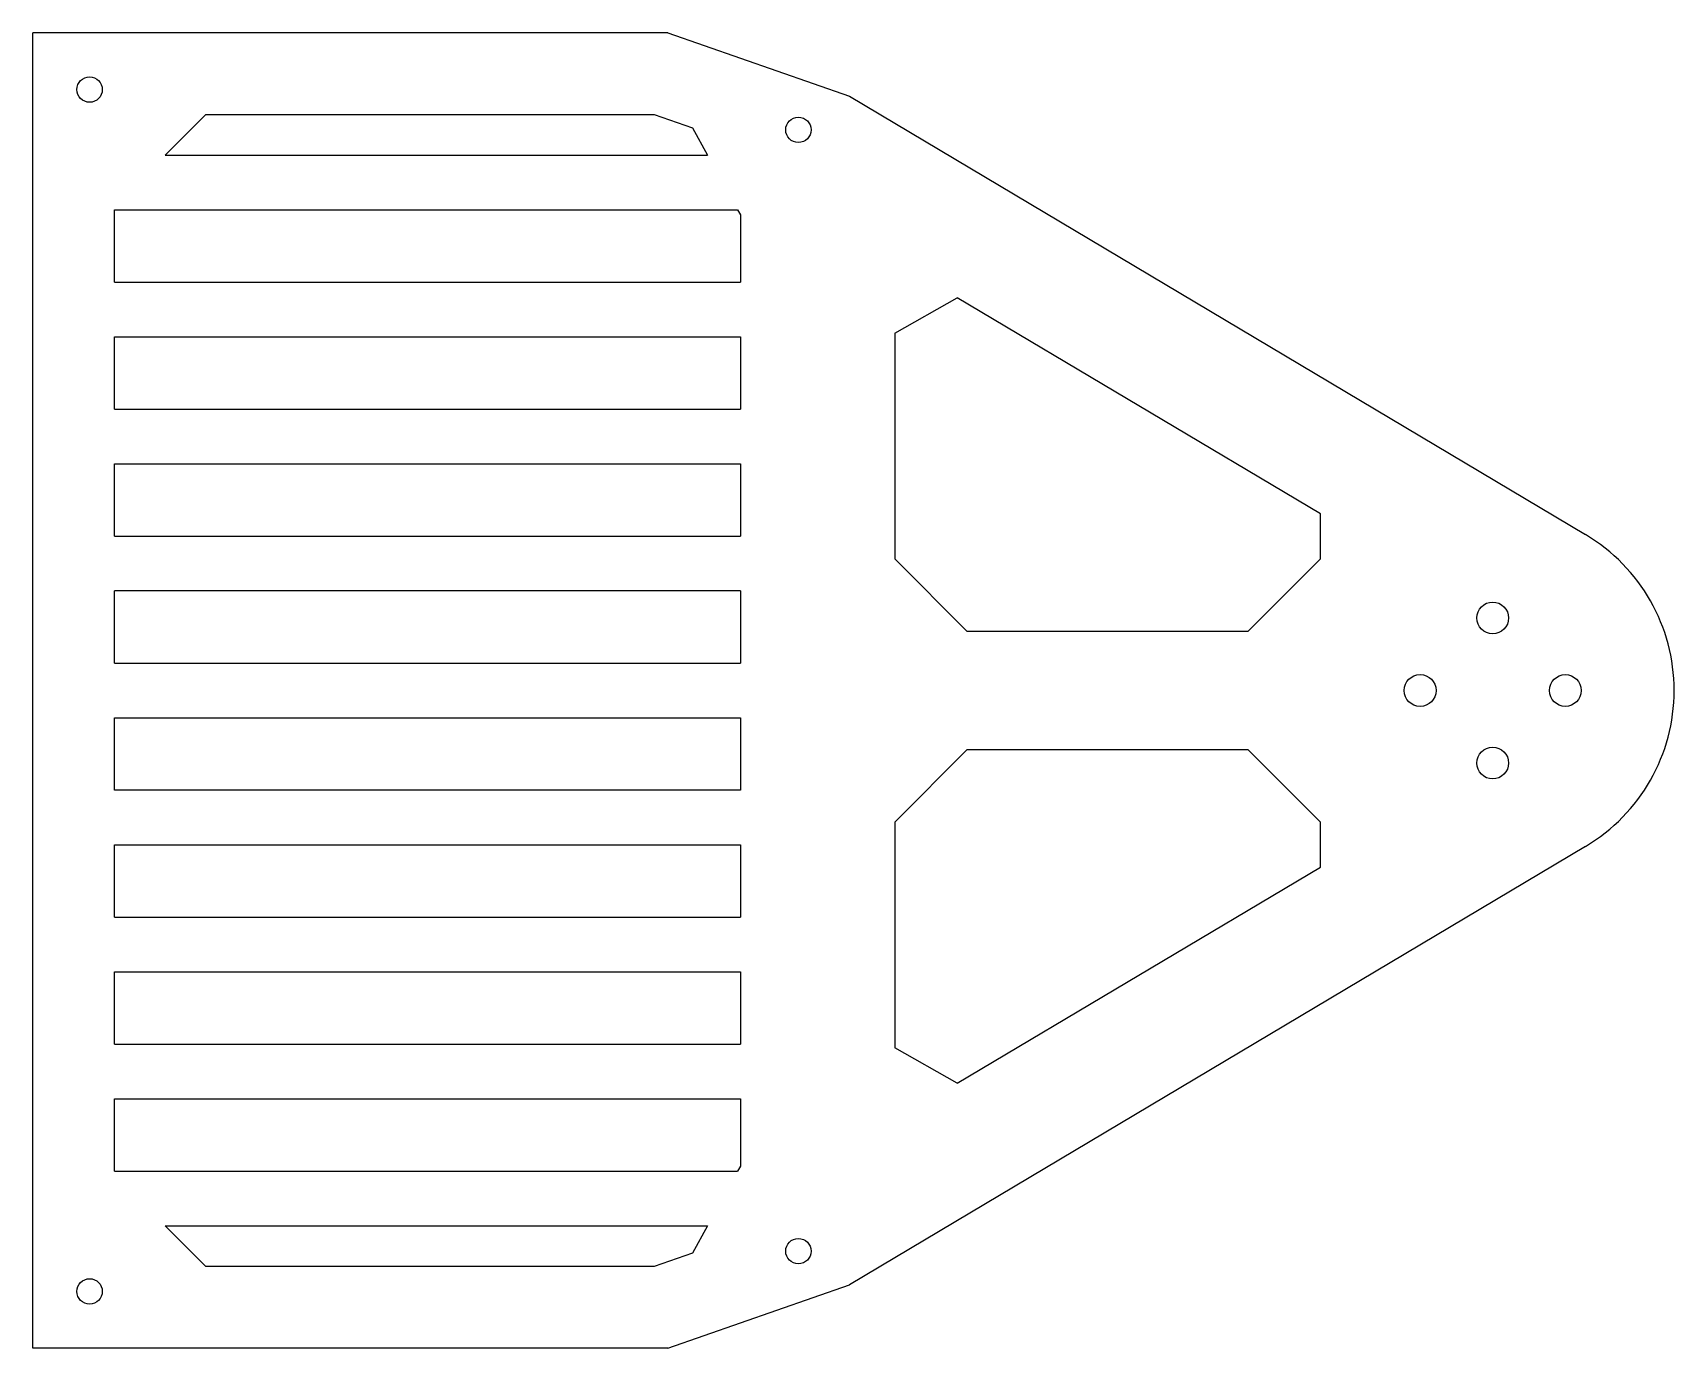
# Model space of a CAD drawing. Extents: x -45 to 136, y -72 to 72.
import ezdxf

# ---------------------------------------------------------------- set-up
doc = ezdxf.new("R2010")
doc.units = 0
doc.header["$MEASUREMENT"] = 0
doc.layers.add('VISIBLE', color=7, linetype='CONTINUOUS')

msp = doc.modelspace()

# ---------------------------------------------------------------- linework, layer by layer
at = {"layer": 'VISIBLE'}
for p, q in [((25, 72.5), (-45, 72.5)), ((-45, -72.5), (-45, 72.5)), ((25, 72.5), (45, 65.5)), ((45, 65.5), (126.14, 17.18)), ((-30.43, 59), (-25.93, 63.5)), ((-25.93, 63.5), (23.47, 63.5)), ((23.47, 63.5), (27.71, 62.02)), ((27.71, 62.02), (29.37, 59)), ((-30.43, 59), (29.37, 59)), ((-36, 45), (-36, 53)), ((-36, 53), (32.68, 53)), ((32.68, 53), (33, 52.42)), ((33, 52.42), (33, 45)), ((-36, 45), (33, 45)), ((50, 39.39), (56.87, 43.3)), ((96.91, 19.46), (56.87, 43.3)), ((-36, 31), (-36, 39)), ((-36, 39), (33, 39)), ((33, 39), (33, 31)), ((50, 39.39), (50, 14.5)), ((-36, 31), (33, 31)), ((-36, 17), (-36, 25)), ((-36, 25), (33, 25)), ((33, 25), (33, 17)), ((96.91, 14.5), (96.91, 19.46)), ((-36, 17), (33, 17)), ((58, 6.5), (50, 14.5)), ((96.91, 14.5), (88.91, 6.5)), ((-36, 3), (-36, 11)), ((33, 11), (-36, 11)), ((33, 11), (33, 3)), ((88.91, 6.5), (58, 6.5)), ((-36, 3), (33, 3)), ((-36, -3), (33, -3)), ((-36, -11), (-36, -3)), ((33, -3), (33, -11)), ((50, -14.5), (58, -6.5)), ((58, -6.5), (88.91, -6.5)), ((88.91, -6.5), (96.91, -14.5)), ((33, -11), (-36, -11)), ((50, -14.5), (50, -39.39)), ((96.91, -19.46), (96.91, -14.5)), ((-36, -17), (33, -17)), ((-36, -25), (-36, -17)), ((33, -17), (33, -25)), ((126.14, -17.18), (45, -65.5)), ((56.87, -43.3), (96.91, -19.46)), ((-36, -25), (33, -25)), ((-36, -39), (-36, -31)), ((-36, -31), (33, -31)), ((33, -31), (33, -39)), ((-36, -39), (33, -39)), ((56.87, -43.3), (50, -39.39)), ((-36, -53), (-36, -45)), ((-36, -45), (33, -45)), ((33, -45), (33, -52.42)), ((33, -52.42), (32.68, -53)), ((-36, -53), (32.68, -53)), ((-25.93, -63.5), (-30.43, -59)), ((-30.43, -59), (29.37, -59)), ((29.37, -59), (27.71, -62.02)), ((27.71, -62.02), (23.47, -63.5)), ((23.47, -63.5), (-25.93, -63.5)), ((25, -72.5), (45, -65.5)), ((25, -72.5), (-45, -72.5))]:
    msp.add_line(p, q, dxfattribs=at)
for centre, radius in [((-38.74, 66.24), 1.4), ((39.38, 61.8), 1.4), ((115.91, 8), 1.75), ((107.91, 0), 1.75), ((123.91, 0), 1.75), ((115.91, -8), 1.75), ((39.38, -61.8), 1.4), ((-38.74, -66.24), 1.4)]:
    msp.add_circle(centre, radius, dxfattribs=at)
msp.add_arc((115.91, 0), 20, 300.7719, 59.2281, dxfattribs=at)

doc.saveas('drawing.dxf')
